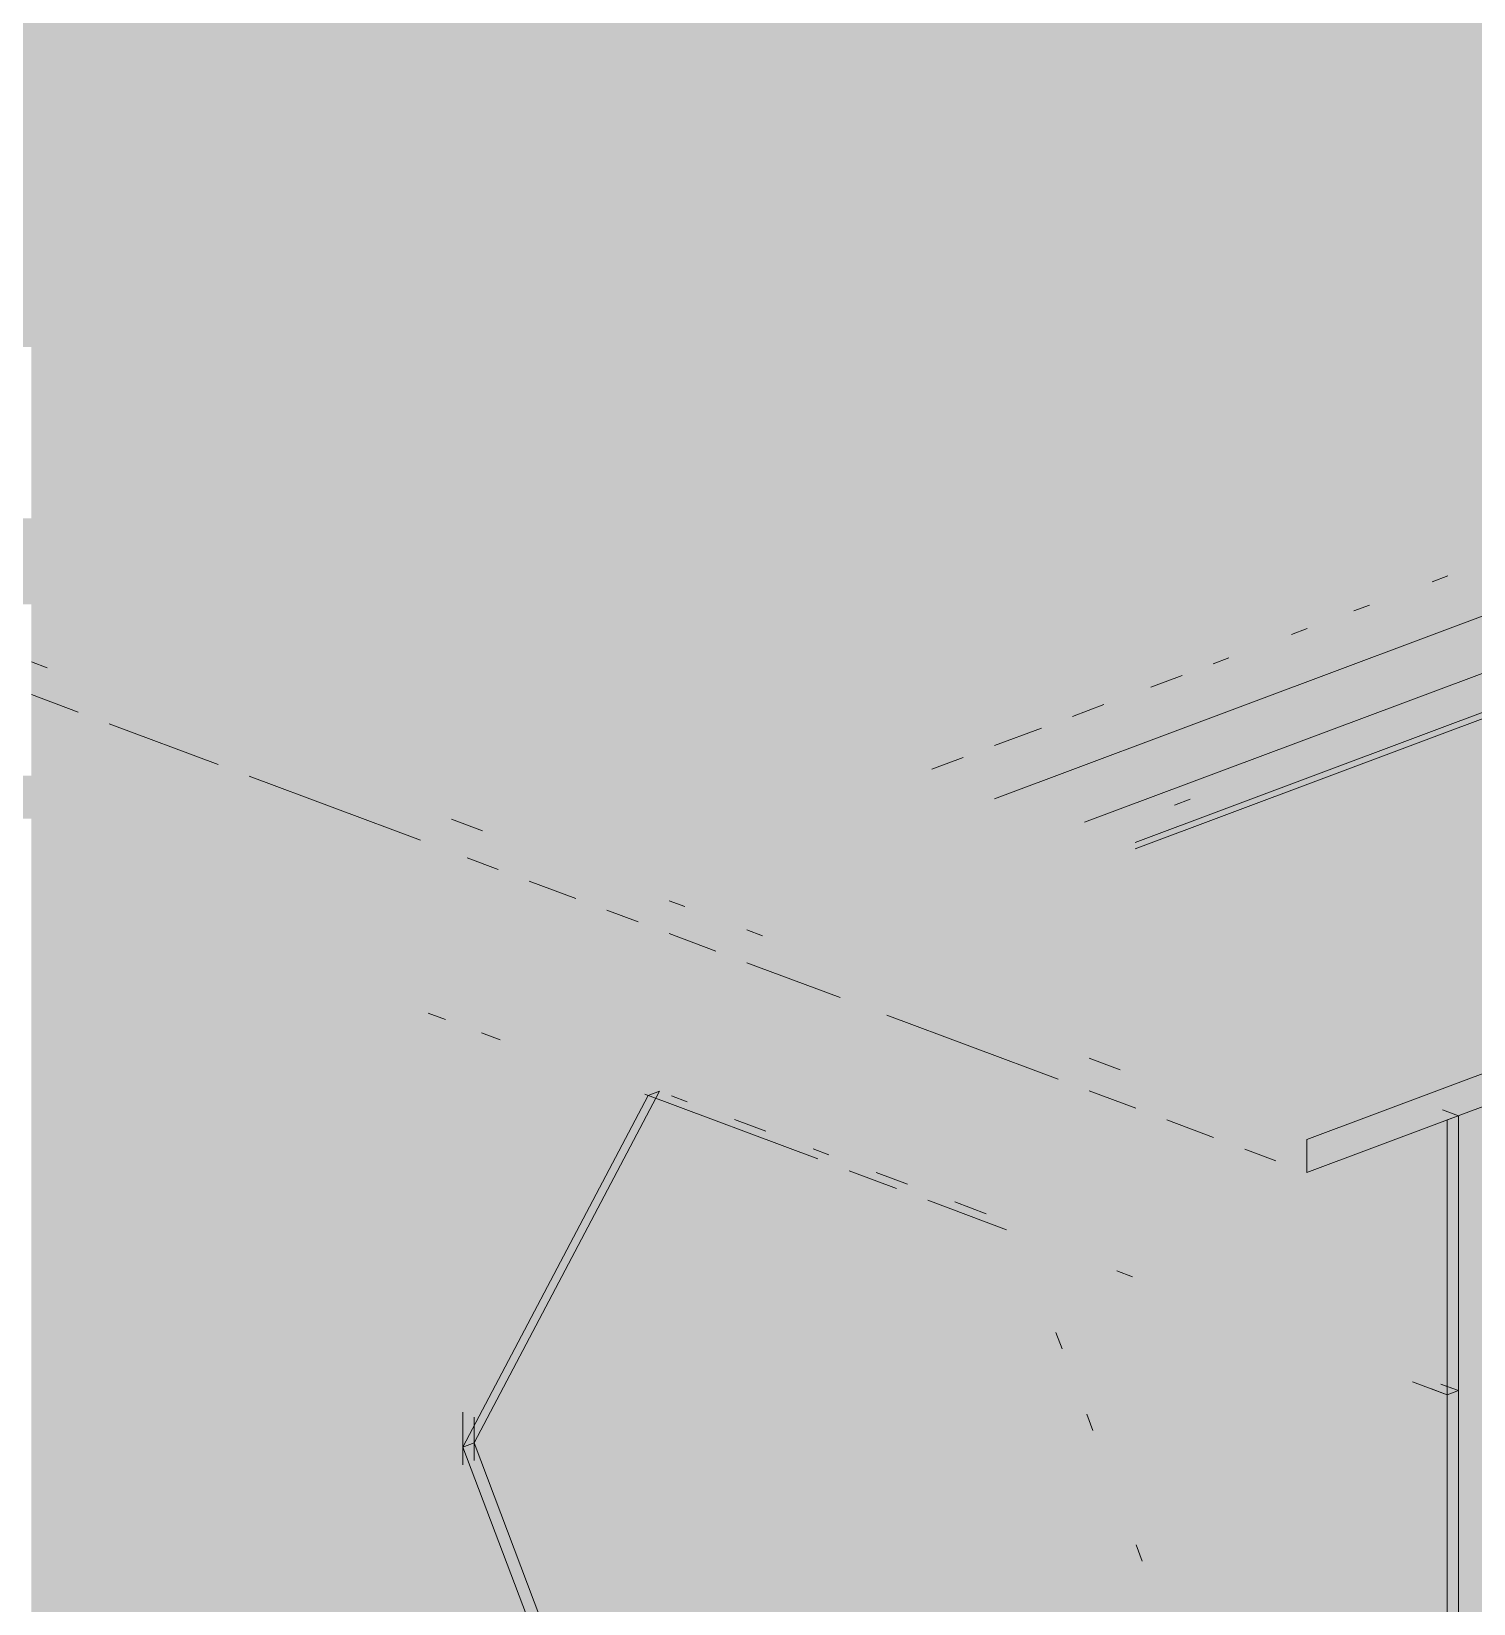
# Paper-space layout '03 3D Building and Roof' of a CAD drawing. Header units: millimetres. Extents: x 5 to 415, y 5 to 292.
# Drawn here: x 165.93 to 171.69, y 85.89 to 92.18 of the extents above; entities that cross this region are included whole.
import ezdxf

# ---------------------------------------------------------------- set-up
doc = ezdxf.new("R2010")
doc.units = ezdxf.units.MM
doc.layers.add('EXISTING', color=7, linetype='Continuous')
doc.layers.add('IMAGES', color=7, linetype='Continuous')

# ---------------------------------------------------------------- blocks, each defined once
blk = doc.blocks.new('SHEET_03')
at = {"layer": 'EXISTING', "color": 250, "lineweight": 9}
for p, q in [((169.7756, 89.1077), (177.461, 91.9867)), ((177.6961, 91.8464), (170.1357, 89.0142)), ((170.3379, 88.9331), (177.8983, 91.7652)), ((170.3379, 88.9076), (177.7733, 91.693)), ((171.5251, 89.9758), (171.5876, 89.9992)), ((171.2127, 89.8588), (171.2752, 89.8822)), ((170.9627, 89.7651), (171.0252, 89.7886)), ((165.926, 89.6554), (165.9882, 89.6321)), ((170.6503, 89.6481), (170.7128, 89.6715)), ((170.4004, 89.5545), (170.5254, 89.6013)), ((166.1126, 89.4544), (165.926, 89.5243)), ((170.088, 89.4375), (170.2129, 89.4843)), ((166.6722, 89.2448), (166.2369, 89.4078)), ((169.7756, 89.3204), (169.963, 89.3906)), ((169.5256, 89.2268), (169.6506, 89.2736)), ((167.4805, 88.942), (166.7965, 89.1982)), ((170.4958, 89.0825), (170.5583, 89.1059)), ((167.6048, 89.0265), (167.7292, 88.9799)), ((167.7914, 88.8255), (167.667, 88.8721)), ((168.1023, 88.709), (167.9157, 88.7789)), ((168.4753, 88.7004), (168.5375, 88.6771)), ((168.351, 88.6159), (168.2266, 88.6625)), ((168.6619, 88.4994), (168.4753, 88.5693)), ((168.7862, 88.5839), (168.8484, 88.5606)), ((169.1593, 88.3131), (168.7862, 88.4528)), ((167.5815, 88.2254), (167.512, 88.2514)), ((170.0298, 87.987), (169.3458, 88.2432)), ((171.0246, 87.7454), (172.1912, 88.1824)), ((167.799, 88.1439), (167.725, 88.1717)), ((170.1541, 88.0715), (170.2785, 88.0249)), ((172.1912, 88.0513), (171.0246, 87.6143)), ((168.436, 87.9386), (167.6954, 86.5327)), ((168.436, 87.9386), (168.3916, 87.922)), ((170.3407, 87.8705), (170.1541, 87.9404)), ((167.6509, 86.516), (168.3916, 87.922)), ((168.3773, 87.9273), (169.0693, 87.6681)), ((168.5476, 87.8968), (168.4847, 87.9204)), ((168.8621, 87.779), (168.7363, 87.8261)), ((170.6516, 87.7541), (170.465, 87.8239)), ((171.5672, 87.8647), (171.6301, 87.8411)), ((171.5857, 87.8245), (171.6301, 87.8411)), ((171.5857, 86.7254), (171.5857, 87.8245)), ((171.6301, 87.8411), (171.6301, 86.7421)), ((171.0246, 87.7454), (171.0246, 87.6143)), ((169.1138, 87.6847), (169.0509, 87.7083)), ((170.9003, 87.6609), (170.7759, 87.7075)), ((169.1951, 87.6209), (169.3839, 87.5502)), ((169.4283, 87.5669), (169.3025, 87.614)), ((169.5097, 87.5031), (169.8242, 87.3853)), ((169.7429, 87.4491), (169.617, 87.4962)), ((170.2646, 87.2203), (170.3275, 87.1967)), ((170.021, 86.9749), (170.0457, 86.9095)), ((171.5857, 86.7254), (171.4468, 86.7774)), ((171.5228, 86.749), (171.5857, 86.7254)), ((171.5607, 86.7681), (171.6301, 86.7421)), ((171.6301, 86.7421), (171.5672, 86.7656)), ((171.6301, 86.7421), (171.5857, 86.7254)), ((171.6301, 86.7421), (171.6301, 83.3753)), ((171.5857, 83.3587), (171.5857, 86.7254)), ((167.6509, 86.6563), (167.6509, 86.516)), ((167.6509, 86.4817), (167.6509, 86.6191)), ((167.6954, 86.6357), (167.6954, 86.4983)), ((170.1445, 86.6481), (170.1692, 86.5827)), ((167.6954, 86.5327), (167.6954, 86.6028)), ((167.6509, 86.516), (167.6954, 86.5327)), ((167.6509, 86.516), (167.6509, 86.4459)), ((168.3916, 84.5552), (167.6509, 86.516)), ((167.6954, 86.4625), (167.6954, 86.5327)), ((167.6954, 86.5327), (168.3866, 84.7026)), ((170.342, 86.1252), (170.3667, 86.0598))]:
    blk.add_line(p, q, dxfattribs=at)
at = {"layer": 'IMAGES', "color": 7}
for points in [[(162.3267, 92.1143), (175.8644, 92.1143), (162.3267, 92.2857), (175.8644, 92.2857)], [(162.6694, 91.9429), (175.8644, 91.9429), (162.6694, 92.1143), (175.8644, 92.1143)], [(163.0121, 91.7714), (175.3503, 91.7714), (163.0121, 91.9429), (175.3503, 91.9429)], [(163.6976, 91.6), (175.0076, 91.6), (163.6976, 91.7714), (175.0076, 91.7714)], [(164.2117, 91.4286), (174.6648, 91.4286), (164.2117, 91.6), (174.6648, 91.6)], [(164.3831, 91.2571), (174.1508, 91.2571), (164.3831, 91.4286), (174.1508, 91.4286)], [(164.8971, 91.0857), (173.6367, 91.0857), (164.8971, 91.2571), (173.6367, 91.2571)], [(165.5826, 90.9143), (173.2939, 90.9143), (165.5826, 91.0857), (173.2939, 91.0857)], [(165.9253, 90.7429), (172.7798, 90.7429), (165.9253, 90.9143), (172.7798, 90.9143)], [(165.9253, 90.5714), (166.0967, 90.5714), (165.9253, 90.7429), (166.0967, 90.7429)], [(166.0967, 90.5714), (166.268, 90.5714), (166.0967, 90.7429), (166.268, 90.7429)], [(166.268, 90.5714), (166.4394, 90.5714), (166.268, 90.7429), (166.4394, 90.7429)], [(166.4394, 90.5714), (172.2658, 90.5714), (166.4394, 90.7429), (172.2658, 90.7429)], [(165.9253, 90.4), (166.0967, 90.4), (165.9253, 90.5714), (166.0967, 90.5714)], [(166.0967, 90.4), (166.268, 90.4), (166.0967, 90.5714), (166.268, 90.5714)], [(166.268, 90.2286), (166.4394, 90.2286), (166.268, 90.5714), (166.4394, 90.5714)], [(166.4394, 90.4), (166.6108, 90.4), (166.4394, 90.5714), (166.6108, 90.5714)], [(166.6108, 90.4), (166.7821, 90.4), (166.6108, 90.5714), (166.7821, 90.5714)], [(166.7821, 90.4), (171.923, 90.4), (166.7821, 90.5714), (171.923, 90.5714)], [(165.9253, 90.2286), (166.268, 90.2286), (165.9253, 90.4), (166.268, 90.4)], [(166.4394, 90.2286), (166.6108, 90.2286), (166.4394, 90.4), (166.6108, 90.4)], [(166.6108, 90.2286), (166.7821, 90.2286), (166.6108, 90.4), (166.7821, 90.4)], [(166.7821, 90.2286), (166.9535, 90.2286), (166.7821, 90.4), (166.9535, 90.4)], [(166.9535, 90.2286), (167.1249, 90.2286), (166.9535, 90.4), (167.1249, 90.4)], [(167.1249, 90.2286), (167.2962, 90.2286), (167.1249, 90.4), (167.2962, 90.4)], [(167.2962, 90.2286), (171.4089, 90.2286), (167.2962, 90.4), (171.4089, 90.4)], [(171.4089, 90.2286), (171.7517, 90.2286), (171.4089, 90.4), (171.7517, 90.4)], [(165.2399, 90.0571), (166.268, 90.0571), (165.2399, 90.2286), (166.268, 90.2286)], [(166.268, 90.0571), (166.4394, 90.0571), (166.268, 90.2286), (166.4394, 90.2286)], [(166.4394, 90.0571), (166.6108, 90.0571), (166.4394, 90.2286), (166.6108, 90.2286)], [(166.6108, 90.0571), (166.7821, 90.0571), (166.6108, 90.2286), (166.7821, 90.2286)], [(166.7821, 90.0571), (166.9535, 90.0571), (166.7821, 90.2286), (166.9535, 90.2286)], [(166.9535, 90.0571), (167.1249, 90.0571), (166.9535, 90.2286), (167.1249, 90.2286)], [(167.1249, 90.0571), (167.2962, 90.0571), (167.1249, 90.2286), (167.2962, 90.2286)], [(167.2962, 90.0571), (167.639, 90.0571), (167.2962, 90.2286), (167.639, 90.2286)], [(167.639, 90.0571), (170.8949, 90.0571), (167.639, 90.2286), (170.8949, 90.2286)], [(170.8949, 90.0571), (171.0662, 90.0571), (170.8949, 90.2286), (171.0662, 90.2286)], [(171.0662, 90.0571), (171.2376, 90.0571), (171.0662, 90.2286), (171.2376, 90.2286)], [(171.2376, 90.0571), (171.4089, 90.0571), (171.2376, 90.2286), (171.4089, 90.2286)], [(171.4089, 90.0571), (171.5803, 90.0571), (171.4089, 90.2286), (171.5803, 90.2286)], [(171.5803, 90.0571), (171.7517, 90.0571), (171.5803, 90.2286), (171.7517, 90.2286)], [(165.754, 89.8857), (167.1249, 89.8857), (165.754, 90.0571), (167.1249, 90.0571)], [(167.1249, 89.8857), (167.2962, 89.8857), (167.1249, 90.0571), (167.2962, 90.0571)], [(167.2962, 89.8857), (167.4676, 89.8857), (167.2962, 90.0571), (167.4676, 90.0571)], [(167.4676, 89.8857), (167.8103, 89.8857), (167.4676, 90.0571), (167.8103, 90.0571)], [(167.8103, 89.8857), (167.9817, 89.8857), (167.8103, 90.0571), (167.9817, 90.0571)], [(167.9817, 89.8857), (168.153, 89.8857), (167.9817, 90.0571), (168.153, 90.0571)], [(168.153, 89.8857), (170.5521, 89.8857), (168.153, 90.0571), (170.5521, 90.0571)], [(170.5521, 89.8857), (170.8949, 89.8857), (170.5521, 90.0571), (170.8949, 90.0571)], [(170.8949, 89.8857), (171.0662, 89.8857), (170.8949, 90.0571), (171.0662, 90.0571)], [(171.0662, 89.7143), (171.4089, 89.7143), (171.0662, 90.0571), (171.4089, 90.0571)], [(171.4089, 89.7143), (171.5803, 89.7143), (171.4089, 90.0571), (171.5803, 90.0571)], [(171.5803, 89.8857), (171.7517, 89.8857), (171.5803, 90.0571), (171.7517, 90.0571)], [(165.9253, 89.7143), (166.0967, 89.7143), (165.9253, 89.8857), (166.0967, 89.8857)], [(166.0967, 89.7143), (166.268, 89.7143), (166.0967, 89.8857), (166.268, 89.8857)], [(166.268, 89.7143), (167.1249, 89.7143), (166.268, 89.8857), (167.1249, 89.8857)], [(167.1249, 89.7143), (167.2962, 89.7143), (167.1249, 89.8857), (167.2962, 89.8857)], [(167.2962, 89.7143), (167.8103, 89.7143), (167.2962, 89.8857), (167.8103, 89.8857)], [(167.8103, 89.7143), (167.9817, 89.7143), (167.8103, 89.8857), (167.9817, 89.8857)], [(167.9817, 89.7143), (168.153, 89.7143), (167.9817, 89.8857), (168.153, 89.8857)], [(168.153, 89.7143), (168.3244, 89.7143), (168.153, 89.8857), (168.3244, 89.8857)], [(168.3244, 89.7143), (168.4958, 89.7143), (168.3244, 89.8857), (168.4958, 89.8857)], [(168.4958, 89.5429), (168.6671, 89.5429), (168.4958, 89.8857), (168.6671, 89.8857)], [(168.6671, 89.7143), (168.8385, 89.7143), (168.6671, 89.8857), (168.8385, 89.8857)], [(168.8385, 89.7143), (170.038, 89.7143), (168.8385, 89.8857), (170.038, 89.8857)], [(170.038, 89.7143), (170.3808, 89.7143), (170.038, 89.8857), (170.3808, 89.8857)], [(170.3808, 89.5429), (170.5521, 89.5429), (170.3808, 89.8857), (170.5521, 89.8857)], [(170.5521, 89.7143), (170.7235, 89.7143), (170.5521, 89.8857), (170.7235, 89.8857)], [(170.7235, 89.7143), (170.8949, 89.7143), (170.7235, 89.8857), (170.8949, 89.8857)], [(170.8949, 89.7143), (171.0662, 89.7143), (170.8949, 89.8857), (171.0662, 89.8857)], [(171.5803, 89.7143), (171.923, 89.7143), (171.5803, 89.8857), (171.923, 89.8857)], [(165.9253, 89.5429), (166.268, 89.5429), (165.9253, 89.7143), (166.268, 89.7143)], [(166.268, 89.5429), (166.4394, 89.5429), (166.268, 89.7143), (166.4394, 89.7143)], [(166.4394, 89.5429), (166.6108, 89.5429), (166.4394, 89.7143), (166.6108, 89.7143)], [(166.6108, 89.5429), (167.9817, 89.5429), (166.6108, 89.7143), (167.9817, 89.7143)], [(167.9817, 89.5429), (168.3244, 89.5429), (167.9817, 89.7143), (168.3244, 89.7143)], [(168.3244, 89.5429), (168.4958, 89.5429), (168.3244, 89.7143), (168.4958, 89.7143)], [(168.6671, 89.3714), (168.8385, 89.3714), (168.6671, 89.7143), (168.8385, 89.7143)], [(168.8385, 89.5429), (169.0099, 89.5429), (168.8385, 89.7143), (169.0099, 89.7143)], [(169.0099, 89.5429), (169.1812, 89.5429), (169.0099, 89.7143), (169.1812, 89.7143)], [(169.1812, 89.5429), (169.3526, 89.5429), (169.1812, 89.7143), (169.3526, 89.7143)], [(169.3526, 89.5429), (169.6953, 89.5429), (169.3526, 89.7143), (169.6953, 89.7143)], [(169.6953, 89.5429), (169.8667, 89.5429), (169.6953, 89.7143), (169.8667, 89.7143)], [(169.8667, 89.5429), (170.038, 89.5429), (169.8667, 89.7143), (170.038, 89.7143)], [(170.038, 89.5429), (170.2094, 89.5429), (170.038, 89.7143), (170.2094, 89.7143)], [(170.2094, 89.5429), (170.3808, 89.5429), (170.2094, 89.7143), (170.3808, 89.7143)], [(170.5521, 89.5429), (170.7235, 89.5429), (170.5521, 89.7143), (170.7235, 89.7143)], [(170.7235, 89.5429), (170.8949, 89.5429), (170.7235, 89.7143), (170.8949, 89.7143)], [(170.8949, 89.5429), (171.0662, 89.5429), (170.8949, 89.7143), (171.0662, 89.7143)], [(171.0662, 89.5429), (171.923, 89.5429), (171.0662, 89.7143), (171.923, 89.7143)], [(165.9253, 89.3714), (166.268, 89.3714), (165.9253, 89.5429), (166.268, 89.5429)], [(166.268, 89.3714), (166.4394, 89.3714), (166.268, 89.5429), (166.4394, 89.5429)], [(166.4394, 89.3714), (166.6108, 89.3714), (166.4394, 89.5429), (166.6108, 89.5429)], [(166.6108, 89.3714), (166.7821, 89.3714), (166.6108, 89.5429), (166.7821, 89.5429)], [(166.7821, 89.3714), (166.9535, 89.3714), (166.7821, 89.5429), (166.9535, 89.5429)], [(166.9535, 89.3714), (167.1249, 89.3714), (166.9535, 89.5429), (167.1249, 89.5429)], [(167.1249, 89.3714), (167.9817, 89.3714), (167.1249, 89.5429), (167.9817, 89.5429)], [(167.9817, 89.3714), (168.153, 89.3714), (167.9817, 89.5429), (168.153, 89.5429)], [(168.153, 89.3714), (168.3244, 89.3714), (168.153, 89.5429), (168.3244, 89.5429)], [(168.3244, 89.3714), (168.4958, 89.3714), (168.3244, 89.5429), (168.4958, 89.5429)], [(168.4958, 89.3714), (168.6671, 89.3714), (168.4958, 89.5429), (168.6671, 89.5429)], [(168.8385, 89.3714), (169.0099, 89.3714), (168.8385, 89.5429), (169.0099, 89.5429)], [(169.0099, 89.3714), (169.1812, 89.3714), (169.0099, 89.5429), (169.1812, 89.5429)], [(169.1812, 89.2), (169.3526, 89.2), (169.1812, 89.5429), (169.3526, 89.5429)], [(169.3526, 89.3714), (169.5239, 89.3714), (169.3526, 89.5429), (169.5239, 89.5429)], [(169.5239, 89.3714), (169.6953, 89.3714), (169.5239, 89.5429), (169.6953, 89.5429)], [(169.6953, 89.3714), (169.8667, 89.3714), (169.6953, 89.5429), (169.8667, 89.5429)], [(169.8667, 89.3714), (170.038, 89.3714), (169.8667, 89.5429), (170.038, 89.5429)], [(170.038, 89.3714), (170.2094, 89.3714), (170.038, 89.5429), (170.2094, 89.5429)], [(170.2094, 89.3714), (170.3808, 89.3714), (170.2094, 89.5429), (170.3808, 89.5429)], [(170.3808, 89.3714), (170.5521, 89.3714), (170.3808, 89.5429), (170.5521, 89.5429)], [(170.5521, 89.3714), (171.2376, 89.3714), (170.5521, 89.5429), (171.2376, 89.5429)], [(171.2376, 89.3714), (171.7517, 89.3714), (171.2376, 89.5429), (171.7517, 89.5429)], [(165.9253, 89.2), (166.0967, 89.2), (165.9253, 89.3714), (166.0967, 89.3714)], [(166.0967, 89.2), (166.268, 89.2), (166.0967, 89.3714), (166.268, 89.3714)], [(166.268, 89.2), (166.4394, 89.2), (166.268, 89.3714), (166.4394, 89.3714)], [(166.4394, 89.2), (166.6108, 89.2), (166.4394, 89.3714), (166.6108, 89.3714)], [(166.6108, 89.2), (166.7821, 89.2), (166.6108, 89.3714), (166.7821, 89.3714)], [(166.7821, 89.2), (166.9535, 89.2), (166.7821, 89.3714), (166.9535, 89.3714)], [(166.9535, 89.2), (167.1249, 89.2), (166.9535, 89.3714), (167.1249, 89.3714)], [(167.1249, 89.2), (167.2962, 89.2), (167.1249, 89.3714), (167.2962, 89.3714)], [(167.2962, 89.2), (167.8103, 89.2), (167.2962, 89.3714), (167.8103, 89.3714)], [(167.8103, 89.2), (168.6671, 89.2), (167.8103, 89.3714), (168.6671, 89.3714)], [(168.6671, 89.2), (168.8385, 89.2), (168.6671, 89.3714), (168.8385, 89.3714)], [(168.8385, 89.2), (169.1812, 89.2), (168.8385, 89.3714), (169.1812, 89.3714)], [(169.3526, 89.2), (169.5239, 89.2), (169.3526, 89.3714), (169.5239, 89.3714)], [(169.5239, 89.2), (169.8667, 89.2), (169.5239, 89.3714), (169.8667, 89.3714)], [(169.8667, 89.2), (170.2094, 89.2), (169.8667, 89.3714), (170.2094, 89.3714)], [(170.2094, 89.2), (170.5521, 89.2), (170.2094, 89.3714), (170.5521, 89.3714)], [(170.5521, 89.2), (170.7235, 89.2), (170.5521, 89.3714), (170.7235, 89.3714)], [(170.7235, 89.2), (170.8949, 89.2), (170.7235, 89.3714), (170.8949, 89.3714)], [(170.8949, 89.2), (171.0662, 89.2), (170.8949, 89.3714), (171.0662, 89.3714)], [(171.0662, 89.2), (171.5803, 89.2), (171.0662, 89.3714), (171.5803, 89.3714)], [(171.5803, 89.2), (171.7517, 89.2), (171.5803, 89.3714), (171.7517, 89.3714)], [(165.754, 89.0286), (166.268, 89.0286), (165.754, 89.2), (166.268, 89.2)], [(166.268, 89.0286), (166.4394, 89.0286), (166.268, 89.2), (166.4394, 89.2)], [(166.4394, 89.0286), (166.7821, 89.0286), (166.4394, 89.2), (166.7821, 89.2)], [(166.7821, 89.0286), (167.2962, 89.0286), (166.7821, 89.2), (167.2962, 89.2)], [(167.2962, 89.0286), (167.4676, 89.0286), (167.2962, 89.2), (167.4676, 89.2)], [(167.4676, 89.0286), (167.639, 89.0286), (167.4676, 89.2), (167.639, 89.2)], [(167.639, 89.0286), (167.8103, 89.0286), (167.639, 89.2), (167.8103, 89.2)], [(167.8103, 89.0286), (169.1812, 89.0286), (167.8103, 89.2), (169.1812, 89.2)], [(169.1812, 89.0286), (169.3526, 89.0286), (169.1812, 89.2), (169.3526, 89.2)], [(169.3526, 89.0286), (169.5239, 89.0286), (169.3526, 89.2), (169.5239, 89.2)], [(169.5239, 89.0286), (169.6953, 89.0286), (169.5239, 89.2), (169.6953, 89.2)], [(169.6953, 89.0286), (170.3808, 89.0286), (169.6953, 89.2), (170.3808, 89.2)], [(170.3808, 89.0286), (171.2376, 89.0286), (170.3808, 89.2), (171.2376, 89.2)], [(171.2376, 89.0286), (171.4089, 89.0286), (171.2376, 89.2), (171.4089, 89.2)], [(171.4089, 89.0286), (171.5803, 89.0286), (171.4089, 89.2), (171.5803, 89.2)], [(171.5803, 89.0286), (171.923, 89.0286), (171.5803, 89.2), (171.923, 89.2)], [(165.9253, 88.8571), (166.0967, 88.8571), (165.9253, 89.0286), (166.0967, 89.0286)], [(166.0967, 88.8571), (166.4394, 88.8571), (166.0967, 89.0286), (166.4394, 89.0286)], [(166.4394, 88.8571), (166.7821, 88.8571), (166.4394, 89.0286), (166.7821, 89.0286)], [(166.7821, 88.8571), (166.9535, 88.8571), (166.7821, 89.0286), (166.9535, 89.0286)], [(166.9535, 88.8571), (167.1249, 88.8571), (166.9535, 89.0286), (167.1249, 89.0286)], [(167.1249, 88.8571), (167.4676, 88.8571), (167.1249, 89.0286), (167.4676, 89.0286)], [(167.4676, 88.8571), (167.639, 88.8571), (167.4676, 89.0286), (167.639, 89.0286)], [(167.639, 88.8571), (167.8103, 88.8571), (167.639, 89.0286), (167.8103, 89.0286)], [(167.8103, 88.8571), (167.9817, 88.8571), (167.8103, 89.0286), (167.9817, 89.0286)], [(167.9817, 88.8571), (168.153, 88.8571), (167.9817, 89.0286), (168.153, 89.0286)], [(168.153, 88.8571), (168.3244, 88.8571), (168.153, 89.0286), (168.3244, 89.0286)], [(168.3244, 88.8571), (168.4958, 88.8571), (168.3244, 89.0286), (168.4958, 89.0286)], [(168.4958, 88.8571), (169.5239, 88.8571), (168.4958, 89.0286), (169.5239, 89.0286)], [(169.5239, 88.8571), (169.6953, 88.8571), (169.5239, 89.0286), (169.6953, 89.0286)], [(169.6953, 88.8571), (170.038, 88.8571), (169.6953, 89.0286), (170.038, 89.0286)], [(170.038, 88.8571), (170.2094, 88.8571), (170.038, 89.0286), (170.2094, 89.0286)], [(170.2094, 88.8571), (170.7235, 88.8571), (170.2094, 89.0286), (170.7235, 89.0286)], [(170.7235, 88.8571), (170.8949, 88.8571), (170.7235, 89.0286), (170.8949, 89.0286)], [(170.8949, 88.6857), (171.0662, 88.6857), (170.8949, 89.0286), (171.0662, 89.0286)], [(171.0662, 88.8571), (171.4089, 88.8571), (171.0662, 89.0286), (171.4089, 89.0286)], [(171.4089, 88.8571), (171.5803, 88.8571), (171.4089, 89.0286), (171.5803, 89.0286)], [(171.5803, 88.8571), (184.6039, 88.8571), (171.5803, 89.0286), (184.6039, 89.0286)], [(165.9253, 88.6857), (166.0967, 88.6857), (165.9253, 88.8571), (166.0967, 88.8571)], [(166.0967, 88.5143), (166.268, 88.5143), (166.0967, 88.8571), (166.268, 88.8571)], [(166.268, 88.6857), (166.4394, 88.6857), (166.268, 88.8571), (166.4394, 88.8571)], [(166.4394, 88.6857), (166.6108, 88.6857), (166.4394, 88.8571), (166.6108, 88.8571)], [(166.6108, 88.6857), (167.1249, 88.6857), (166.6108, 88.8571), (167.1249, 88.8571)], [(167.1249, 88.6857), (167.2962, 88.6857), (167.1249, 88.8571), (167.2962, 88.8571)], [(167.2962, 88.6857), (167.4676, 88.6857), (167.2962, 88.8571), (167.4676, 88.8571)], [(167.4676, 88.6857), (167.639, 88.6857), (167.4676, 88.8571), (167.639, 88.8571)], [(167.639, 88.6857), (167.9817, 88.6857), (167.639, 88.8571), (167.9817, 88.8571)], [(167.9817, 88.6857), (168.153, 88.6857), (167.9817, 88.8571), (168.153, 88.8571)], [(168.153, 88.5143), (168.3244, 88.5143), (168.153, 88.8571), (168.3244, 88.8571)], [(168.3244, 88.6857), (168.4958, 88.6857), (168.3244, 88.8571), (168.4958, 88.8571)], [(168.4958, 88.6857), (168.6671, 88.6857), (168.4958, 88.8571), (168.6671, 88.8571)], [(168.6671, 88.6857), (168.8385, 88.6857), (168.6671, 88.8571), (168.8385, 88.8571)], [(168.8385, 88.6857), (169.0099, 88.6857), (168.8385, 88.8571), (169.0099, 88.8571)], [(169.0099, 88.6857), (170.038, 88.6857), (169.0099, 88.8571), (170.038, 88.8571)], [(170.038, 88.6857), (170.2094, 88.6857), (170.038, 88.8571), (170.2094, 88.8571)], [(170.2094, 88.6857), (170.3808, 88.6857), (170.2094, 88.8571), (170.3808, 88.8571)], [(170.3808, 88.6857), (170.5521, 88.6857), (170.3808, 88.8571), (170.5521, 88.8571)], [(170.5521, 88.6857), (170.7235, 88.6857), (170.5521, 88.8571), (170.7235, 88.8571)], [(170.7235, 88.6857), (170.8949, 88.6857), (170.7235, 88.8571), (170.8949, 88.8571)], [(171.0662, 88.6857), (171.5803, 88.6857), (171.0662, 88.8571), (171.5803, 88.8571)], [(171.5803, 88.6857), (185.118, 88.6857), (171.5803, 88.8571), (185.118, 88.8571)], [(165.9253, 88.5143), (166.0967, 88.5143), (165.9253, 88.6857), (166.0967, 88.6857)], [(166.268, 88.5143), (166.4394, 88.5143), (166.268, 88.6857), (166.4394, 88.6857)], [(166.4394, 88.5143), (166.6108, 88.5143), (166.4394, 88.6857), (166.6108, 88.6857)], [(166.6108, 88.5143), (166.9535, 88.5143), (166.6108, 88.6857), (166.9535, 88.6857)], [(166.9535, 88.5143), (167.2962, 88.5143), (166.9535, 88.6857), (167.2962, 88.6857)], [(167.2962, 88.5143), (167.639, 88.5143), (167.2962, 88.6857), (167.639, 88.6857)], [(167.639, 88.5143), (167.8103, 88.5143), (167.639, 88.6857), (167.8103, 88.6857)], [(167.8103, 88.5143), (167.9817, 88.5143), (167.8103, 88.6857), (167.9817, 88.6857)], [(167.9817, 88.5143), (168.153, 88.5143), (167.9817, 88.6857), (168.153, 88.6857)], [(168.3244, 88.5143), (168.8385, 88.5143), (168.3244, 88.6857), (168.8385, 88.6857)], [(168.8385, 88.5143), (169.0099, 88.5143), (168.8385, 88.6857), (169.0099, 88.6857)], [(169.0099, 88.5143), (170.2094, 88.5143), (169.0099, 88.6857), (170.2094, 88.6857)], [(170.2094, 88.5143), (170.5521, 88.5143), (170.2094, 88.6857), (170.5521, 88.6857)], [(170.5521, 88.5143), (170.7235, 88.5143), (170.5521, 88.6857), (170.7235, 88.6857)], [(170.7235, 88.5143), (170.8949, 88.5143), (170.7235, 88.6857), (170.8949, 88.6857)], [(170.8949, 88.5143), (171.0662, 88.5143), (170.8949, 88.6857), (171.0662, 88.6857)], [(171.0662, 88.5143), (171.2376, 88.5143), (171.0662, 88.6857), (171.2376, 88.6857)], [(171.2376, 88.5143), (171.4089, 88.5143), (171.2376, 88.6857), (171.4089, 88.6857)], [(171.4089, 88.3429), (171.5803, 88.3429), (171.4089, 88.6857), (171.5803, 88.6857)], [(171.5803, 88.5143), (171.923, 88.5143), (171.5803, 88.6857), (171.923, 88.6857)], [(165.9253, 85.7714), (166.0967, 85.7714), (165.9253, 88.5143), (166.0967, 88.5143)], [(166.0967, 88.3429), (166.268, 88.3429), (166.0967, 88.5143), (166.268, 88.5143)], [(166.268, 88.3429), (166.4394, 88.3429), (166.268, 88.5143), (166.4394, 88.5143)], [(166.4394, 88.3429), (166.6108, 88.3429), (166.4394, 88.5143), (166.6108, 88.5143)], [(166.6108, 88.3429), (166.7821, 88.3429), (166.6108, 88.5143), (166.7821, 88.5143)], [(166.7821, 88.3429), (167.1249, 88.3429), (166.7821, 88.5143), (167.1249, 88.5143)], [(167.1249, 88.1714), (167.2962, 88.1714), (167.1249, 88.5143), (167.2962, 88.5143)], [(167.2962, 88.3429), (167.4676, 88.3429), (167.2962, 88.5143), (167.4676, 88.5143)], [(167.4676, 88.3429), (167.639, 88.3429), (167.4676, 88.5143), (167.639, 88.5143)], [(167.639, 88.3429), (167.9817, 88.3429), (167.639, 88.5143), (167.9817, 88.5143)], [(167.9817, 88.3429), (168.153, 88.3429), (167.9817, 88.5143), (168.153, 88.5143)], [(168.153, 88.3429), (168.3244, 88.3429), (168.153, 88.5143), (168.3244, 88.5143)], [(168.3244, 88.3429), (168.4958, 88.3429), (168.3244, 88.5143), (168.4958, 88.5143)], [(168.4958, 88.3429), (168.8385, 88.3429), (168.4958, 88.5143), (168.8385, 88.5143)], [(168.8385, 88.3429), (169.0099, 88.3429), (168.8385, 88.5143), (169.0099, 88.5143)], [(169.0099, 88.1714), (169.1812, 88.1714), (169.0099, 88.5143), (169.1812, 88.5143)], [(169.1812, 88.3429), (169.3526, 88.3429), (169.1812, 88.5143), (169.3526, 88.5143)], [(169.3526, 88.3429), (169.8667, 88.3429), (169.3526, 88.5143), (169.8667, 88.5143)], [(169.8667, 88.3429), (170.8949, 88.3429), (169.8667, 88.5143), (170.8949, 88.5143)], [(170.8949, 88.3429), (171.0662, 88.3429), (170.8949, 88.5143), (171.0662, 88.5143)], [(171.0662, 88.3429), (171.2376, 88.3429), (171.0662, 88.5143), (171.2376, 88.5143)], [(171.2376, 88.3429), (171.4089, 88.3429), (171.2376, 88.5143), (171.4089, 88.5143)], [(171.5803, 88.3429), (171.7517, 88.3429), (171.5803, 88.5143), (171.7517, 88.5143)], [(166.0967, 88.1714), (166.6108, 88.1714), (166.0967, 88.3429), (166.6108, 88.3429)], [(166.6108, 88.1714), (166.9535, 88.1714), (166.6108, 88.3429), (166.9535, 88.3429)], [(166.9535, 88.1714), (167.1249, 88.1714), (166.9535, 88.3429), (167.1249, 88.3429)], [(167.2962, 88.1714), (167.4676, 88.1714), (167.2962, 88.3429), (167.4676, 88.3429)], [(167.4676, 88.1714), (167.8103, 88.1714), (167.4676, 88.3429), (167.8103, 88.3429)], [(167.8103, 88.1714), (167.9817, 88.1714), (167.8103, 88.3429), (167.9817, 88.3429)], [(167.9817, 88.1714), (168.4958, 88.1714), (167.9817, 88.3429), (168.4958, 88.3429)], [(168.4958, 88.1714), (168.6671, 88.1714), (168.4958, 88.3429), (168.6671, 88.3429)], [(168.6671, 88.1714), (168.8385, 88.1714), (168.6671, 88.3429), (168.8385, 88.3429)], [(168.8385, 88.1714), (169.0099, 88.1714), (168.8385, 88.3429), (169.0099, 88.3429)], [(169.1812, 88.1714), (169.3526, 88.1714), (169.1812, 88.3429), (169.3526, 88.3429)], [(169.3526, 88.1714), (169.5239, 88.1714), (169.3526, 88.3429), (169.5239, 88.3429)], [(169.5239, 88.1714), (169.6953, 88.1714), (169.5239, 88.3429), (169.6953, 88.3429)], [(169.6953, 88.1714), (169.8667, 88.1714), (169.6953, 88.3429), (169.8667, 88.3429)], [(169.8667, 88.1714), (170.038, 88.1714), (169.8667, 88.3429), (170.038, 88.3429)], [(170.038, 88.1714), (170.2094, 88.1714), (170.038, 88.3429), (170.2094, 88.3429)], [(170.2094, 88.1714), (170.3808, 88.1714), (170.2094, 88.3429), (170.3808, 88.3429)], [(170.3808, 88.1714), (171.4089, 88.1714), (170.3808, 88.3429), (171.4089, 88.3429)], [(171.4089, 88), (171.5803, 88), (171.4089, 88.3429), (171.5803, 88.3429)], [(171.5803, 88.1714), (171.923, 88.1714), (171.5803, 88.3429), (171.923, 88.3429)], [(166.0967, 88), (166.9535, 88), (166.0967, 88.1714), (166.9535, 88.1714)], [(166.9535, 88), (167.2962, 88), (166.9535, 88.1714), (167.2962, 88.1714)], [(167.2962, 88), (167.4676, 88), (167.2962, 88.1714), (167.4676, 88.1714)], [(167.4676, 88), (167.9817, 88), (167.4676, 88.1714), (167.9817, 88.1714)], [(167.9817, 88), (168.153, 88), (167.9817, 88.1714), (168.153, 88.1714)], [(168.153, 88), (168.3244, 88), (168.153, 88.1714), (168.3244, 88.1714)], [(168.3244, 88), (168.6671, 88), (168.3244, 88.1714), (168.6671, 88.1714)], [(168.6671, 88), (168.8385, 88), (168.6671, 88.1714), (168.8385, 88.1714)], [(168.8385, 88), (169.1812, 88), (168.8385, 88.1714), (169.1812, 88.1714)], [(169.1812, 88), (169.3526, 88), (169.1812, 88.1714), (169.3526, 88.1714)], [(169.3526, 88), (169.5239, 88), (169.3526, 88.1714), (169.5239, 88.1714)], [(169.5239, 88), (169.6953, 88), (169.5239, 88.1714), (169.6953, 88.1714)], [(169.6953, 88), (169.8667, 88), (169.6953, 88.1714), (169.8667, 88.1714)], [(169.8667, 87.8286), (170.038, 87.8286), (169.8667, 88.1714), (170.038, 88.1714)], [(170.038, 87.8286), (170.2094, 87.8286), (170.038, 88.1714), (170.2094, 88.1714)], [(170.2094, 88), (170.3808, 88), (170.2094, 88.1714), (170.3808, 88.1714)], [(170.3808, 88), (170.5521, 88), (170.3808, 88.1714), (170.5521, 88.1714)], [(170.5521, 88), (170.8949, 88), (170.5521, 88.1714), (170.8949, 88.1714)], [(170.8949, 88), (171.2376, 88), (170.8949, 88.1714), (171.2376, 88.1714)], [(171.2376, 88), (171.4089, 88), (171.2376, 88.1714), (171.4089, 88.1714)], [(171.5803, 88), (171.7517, 88), (171.5803, 88.1714), (171.7517, 88.1714)], [(166.0967, 87.8286), (167.4676, 87.8286), (166.0967, 88), (167.4676, 88)], [(167.4676, 87.8286), (167.639, 87.8286), (167.4676, 88), (167.639, 88)], [(167.639, 87.8286), (167.8103, 87.8286), (167.639, 88), (167.8103, 88)], [(167.8103, 87.8286), (167.9817, 87.8286), (167.8103, 88), (167.9817, 88)], [(167.9817, 87.8286), (168.153, 87.8286), (167.9817, 88), (168.153, 88)], [(168.153, 87.8286), (168.3244, 87.8286), (168.153, 88), (168.3244, 88)], [(168.3244, 87.8286), (168.6671, 87.8286), (168.3244, 88), (168.6671, 88)], [(168.6671, 87.8286), (168.8385, 87.8286), (168.6671, 88), (168.8385, 88)], [(168.8385, 87.8286), (169.1812, 87.8286), (168.8385, 88), (169.1812, 88)], [(169.1812, 87.8286), (169.3526, 87.8286), (169.1812, 88), (169.3526, 88)], [(169.3526, 87.8286), (169.5239, 87.8286), (169.3526, 88), (169.5239, 88)], [(169.5239, 87.8286), (169.8667, 87.8286), (169.5239, 88), (169.8667, 88)], [(170.2094, 87.8286), (170.3808, 87.8286), (170.2094, 88), (170.3808, 88)], [(170.3808, 87.8286), (170.5521, 87.8286), (170.3808, 88), (170.5521, 88)], [(170.5521, 87.8286), (170.8949, 87.8286), (170.5521, 88), (170.8949, 88)], [(170.8949, 87.8286), (171.0662, 87.8286), (170.8949, 88), (171.0662, 88)], [(171.0662, 87.8286), (171.2376, 87.8286), (171.0662, 88), (171.2376, 88)], [(171.2376, 87.8286), (171.4089, 87.8286), (171.2376, 88), (171.4089, 88)], [(171.4089, 87.8286), (171.5803, 87.8286), (171.4089, 88), (171.5803, 88)], [(171.5803, 87.8286), (171.7517, 87.8286), (171.5803, 88), (171.7517, 88)], [(166.0967, 87.6571), (167.8103, 87.6571), (166.0967, 87.8286), (167.8103, 87.8286)], [(167.8103, 87.6571), (167.9817, 87.6571), (167.8103, 87.8286), (167.9817, 87.8286)], [(167.9817, 87.4857), (168.153, 87.4857), (167.9817, 87.8286), (168.153, 87.8286)], [(168.153, 87.6571), (168.3244, 87.6571), (168.153, 87.8286), (168.3244, 87.8286)], [(168.3244, 87.6571), (168.4958, 87.6571), (168.3244, 87.8286), (168.4958, 87.8286)], [(168.4958, 87.6571), (168.6671, 87.6571), (168.4958, 87.8286), (168.6671, 87.8286)], [(168.6671, 87.6571), (168.8385, 87.6571), (168.6671, 87.8286), (168.8385, 87.8286)], [(168.8385, 87.4857), (169.0099, 87.4857), (168.8385, 87.8286), (169.0099, 87.8286)], [(169.0099, 87.6571), (169.1812, 87.6571), (169.0099, 87.8286), (169.1812, 87.8286)], [(169.1812, 87.6571), (169.5239, 87.6571), (169.1812, 87.8286), (169.5239, 87.8286)], [(169.5239, 87.6571), (169.8667, 87.6571), (169.5239, 87.8286), (169.8667, 87.8286)], [(169.8667, 87.6571), (170.2094, 87.6571), (169.8667, 87.8286), (170.2094, 87.8286)], [(170.2094, 87.6571), (170.3808, 87.6571), (170.2094, 87.8286), (170.3808, 87.8286)], [(170.3808, 87.6571), (170.5521, 87.6571), (170.3808, 87.8286), (170.5521, 87.8286)], [(170.5521, 87.6571), (170.8949, 87.6571), (170.5521, 87.8286), (170.8949, 87.8286)], [(170.8949, 87.4857), (171.0662, 87.4857), (170.8949, 87.8286), (171.0662, 87.8286)], [(171.0662, 87.6571), (171.4089, 87.6571), (171.0662, 87.8286), (171.4089, 87.8286)], [(171.4089, 87.6571), (171.7517, 87.6571), (171.4089, 87.8286), (171.7517, 87.8286)], [(166.0967, 87.4857), (167.9817, 87.4857), (166.0967, 87.6571), (167.9817, 87.6571)], [(168.153, 87.4857), (168.4958, 87.4857), (168.153, 87.6571), (168.4958, 87.6571)], [(168.4958, 87.4857), (168.6671, 87.4857), (168.4958, 87.6571), (168.6671, 87.6571)], [(168.6671, 87.4857), (168.8385, 87.4857), (168.6671, 87.6571), (168.8385, 87.6571)], [(169.0099, 87.4857), (169.1812, 87.4857), (169.0099, 87.6571), (169.1812, 87.6571)], [(169.1812, 87.4857), (169.3526, 87.4857), (169.1812, 87.6571), (169.3526, 87.6571)], [(169.3526, 87.4857), (169.5239, 87.4857), (169.3526, 87.6571), (169.5239, 87.6571)], [(169.5239, 87.4857), (169.6953, 87.4857), (169.5239, 87.6571), (169.6953, 87.6571)], [(169.6953, 87.4857), (169.8667, 87.4857), (169.6953, 87.6571), (169.8667, 87.6571)], [(169.8667, 87.4857), (170.038, 87.4857), (169.8667, 87.6571), (170.038, 87.6571)], [(170.038, 87.4857), (170.2094, 87.4857), (170.038, 87.6571), (170.2094, 87.6571)], [(170.2094, 87.3143), (170.3808, 87.3143), (170.2094, 87.6571), (170.3808, 87.6571)], [(170.3808, 87.4857), (170.7235, 87.4857), (170.3808, 87.6571), (170.7235, 87.6571)], [(170.7235, 87.4857), (170.8949, 87.4857), (170.7235, 87.6571), (170.8949, 87.6571)], [(171.0662, 87.4857), (171.2376, 87.4857), (171.0662, 87.6571), (171.2376, 87.6571)], [(171.2376, 87.4857), (171.4089, 87.4857), (171.2376, 87.6571), (171.4089, 87.6571)], [(171.4089, 87.1429), (171.5803, 87.1429), (171.4089, 87.6571), (171.5803, 87.6571)], [(171.5803, 82.6857), (171.7517, 82.6857), (171.5803, 87.6571), (171.7517, 87.6571)], [(166.0967, 87.1429), (167.8103, 87.1429), (166.0967, 87.4857), (167.8103, 87.4857)], [(167.8103, 87.1429), (167.9817, 87.1429), (167.8103, 87.4857), (167.9817, 87.4857)], [(167.9817, 87.3143), (168.153, 87.3143), (167.9817, 87.4857), (168.153, 87.4857)], [(168.153, 87.3143), (168.3244, 87.3143), (168.153, 87.4857), (168.3244, 87.4857)], [(168.3244, 87.3143), (168.4958, 87.3143), (168.3244, 87.4857), (168.4958, 87.4857)], [(168.4958, 87.3143), (168.6671, 87.3143), (168.4958, 87.4857), (168.6671, 87.4857)], [(168.6671, 87.3143), (168.8385, 87.3143), (168.6671, 87.4857), (168.8385, 87.4857)], [(168.8385, 87.3143), (169.1812, 87.3143), (168.8385, 87.4857), (169.1812, 87.4857)], [(169.1812, 87.3143), (169.5239, 87.3143), (169.1812, 87.4857), (169.5239, 87.4857)], [(169.5239, 87.3143), (169.6953, 87.3143), (169.5239, 87.4857), (169.6953, 87.4857)], [(169.6953, 87.3143), (169.8667, 87.3143), (169.6953, 87.4857), (169.8667, 87.4857)], [(169.8667, 87.3143), (170.038, 87.3143), (169.8667, 87.4857), (170.038, 87.4857)], [(170.038, 87.3143), (170.2094, 87.3143), (170.038, 87.4857), (170.2094, 87.4857)], [(170.3808, 87.3143), (170.7235, 87.3143), (170.3808, 87.4857), (170.7235, 87.4857)], [(170.7235, 87.3143), (170.8949, 87.3143), (170.7235, 87.4857), (170.8949, 87.4857)], [(170.8949, 87.3143), (171.0662, 87.3143), (170.8949, 87.4857), (171.0662, 87.4857)], [(171.0662, 87.3143), (171.2376, 87.3143), (171.0662, 87.4857), (171.2376, 87.4857)], [(171.2376, 87.3143), (171.4089, 87.3143), (171.2376, 87.4857), (171.4089, 87.4857)], [(167.9817, 87.1429), (168.153, 87.1429), (167.9817, 87.3143), (168.153, 87.3143)], [(168.153, 87.1429), (168.3244, 87.1429), (168.153, 87.3143), (168.3244, 87.3143)], [(168.3244, 87.1429), (168.4958, 87.1429), (168.3244, 87.3143), (168.4958, 87.3143)], [(168.4958, 87.1429), (169.1812, 87.1429), (168.4958, 87.3143), (169.1812, 87.3143)], [(169.1812, 87.1429), (169.5239, 87.1429), (169.1812, 87.3143), (169.5239, 87.3143)], [(169.5239, 87.1429), (169.6953, 87.1429), (169.5239, 87.3143), (169.6953, 87.3143)], [(169.6953, 87.1429), (169.8667, 87.1429), (169.6953, 87.3143), (169.8667, 87.3143)], [(169.8667, 86.9714), (170.038, 86.9714), (169.8667, 87.3143), (170.038, 87.3143)], [(170.038, 87.1429), (170.2094, 87.1429), (170.038, 87.3143), (170.2094, 87.3143)], [(170.2094, 87.1429), (170.3808, 87.1429), (170.2094, 87.3143), (170.3808, 87.3143)], [(170.3808, 87.1429), (170.5521, 87.1429), (170.3808, 87.3143), (170.5521, 87.3143)], [(170.5521, 87.1429), (170.7235, 87.1429), (170.5521, 87.3143), (170.7235, 87.3143)], [(170.7235, 87.1429), (170.8949, 87.1429), (170.7235, 87.3143), (170.8949, 87.3143)], [(170.8949, 87.1429), (171.0662, 87.1429), (170.8949, 87.3143), (171.0662, 87.3143)], [(171.0662, 87.1429), (171.2376, 87.1429), (171.0662, 87.3143), (171.2376, 87.3143)], [(171.2376, 87.1429), (171.4089, 87.1429), (171.2376, 87.3143), (171.4089, 87.3143)], [(166.0967, 86.8), (167.639, 86.8), (166.0967, 87.1429), (167.639, 87.1429)], [(167.639, 86.9714), (167.8103, 86.9714), (167.639, 87.1429), (167.8103, 87.1429)], [(167.8103, 86.9714), (167.9817, 86.9714), (167.8103, 87.1429), (167.9817, 87.1429)], [(167.9817, 86.9714), (168.153, 86.9714), (167.9817, 87.1429), (168.153, 87.1429)], [(168.153, 86.9714), (168.3244, 86.9714), (168.153, 87.1429), (168.3244, 87.1429)], [(168.3244, 86.8), (169.6953, 86.8), (168.3244, 87.1429), (169.6953, 87.1429)], [(169.6953, 86.8), (169.8667, 86.8), (169.6953, 87.1429), (169.8667, 87.1429)], [(170.038, 86.9714), (170.2094, 86.9714), (170.038, 87.1429), (170.2094, 87.1429)], [(170.2094, 86.9714), (170.3808, 86.9714), (170.2094, 87.1429), (170.3808, 87.1429)], [(170.3808, 86.9714), (170.5521, 86.9714), (170.3808, 87.1429), (170.5521, 87.1429)], [(170.5521, 86.9714), (170.7235, 86.9714), (170.5521, 87.1429), (170.7235, 87.1429)], [(170.7235, 86.9714), (170.8949, 86.9714), (170.7235, 87.1429), (170.8949, 87.1429)], [(170.8949, 86.9714), (171.2376, 86.9714), (170.8949, 87.1429), (171.2376, 87.1429)], [(171.2376, 86.9714), (171.4089, 86.9714), (171.2376, 87.1429), (171.4089, 87.1429)], [(171.4089, 86.9714), (171.5803, 86.9714), (171.4089, 87.1429), (171.5803, 87.1429)], [(167.639, 86.8), (167.8103, 86.8), (167.639, 86.9714), (167.8103, 86.9714)], [(167.8103, 86.8), (167.9817, 86.8), (167.8103, 86.9714), (167.9817, 86.9714)], [(167.9817, 86.8), (168.153, 86.8), (167.9817, 86.9714), (168.153, 86.9714)], [(168.153, 86.8), (168.3244, 86.8), (168.153, 86.9714), (168.3244, 86.9714)], [(169.8667, 86.8), (170.2094, 86.8), (169.8667, 86.9714), (170.2094, 86.9714)], [(170.2094, 86.8), (170.5521, 86.8), (170.2094, 86.9714), (170.5521, 86.9714)], [(170.5521, 86.8), (170.7235, 86.8), (170.5521, 86.9714), (170.7235, 86.9714)], [(170.7235, 86.8), (170.8949, 86.8), (170.7235, 86.9714), (170.8949, 86.9714)], [(170.8949, 86.8), (171.0662, 86.8), (170.8949, 86.9714), (171.0662, 86.9714)], [(171.0662, 86.8), (171.2376, 86.8), (171.0662, 86.9714), (171.2376, 86.9714)], [(171.2376, 86.8), (171.4089, 86.8), (171.2376, 86.9714), (171.4089, 86.9714)], [(171.4089, 86.8), (171.5803, 86.8), (171.4089, 86.9714), (171.5803, 86.9714)], [(166.0967, 85.9429), (167.4676, 85.9429), (166.0967, 86.8), (167.4676, 86.8)], [(167.4676, 86.1143), (167.639, 86.1143), (167.4676, 86.8), (167.639, 86.8)], [(167.639, 86.6286), (167.8103, 86.6286), (167.639, 86.8), (167.8103, 86.8)], [(167.8103, 86.6286), (167.9817, 86.6286), (167.8103, 86.8), (167.9817, 86.8)], [(167.9817, 86.6286), (168.153, 86.6286), (167.9817, 86.8), (168.153, 86.8)], [(168.153, 86.6286), (168.3244, 86.6286), (168.153, 86.8), (168.3244, 86.8)], [(168.3244, 86.6286), (169.8667, 86.6286), (168.3244, 86.8), (169.8667, 86.8)], [(169.8667, 86.6286), (170.038, 86.6286), (169.8667, 86.8), (170.038, 86.8)], [(170.038, 86.6286), (170.2094, 86.6286), (170.038, 86.8), (170.2094, 86.8)], [(170.2094, 86.6286), (170.3808, 86.6286), (170.2094, 86.8), (170.3808, 86.8)], [(170.3808, 86.6286), (170.5521, 86.6286), (170.3808, 86.8), (170.5521, 86.8)], [(170.5521, 86.6286), (170.8949, 86.6286), (170.5521, 86.8), (170.8949, 86.8)], [(170.8949, 86.6286), (171.0662, 86.6286), (170.8949, 86.8), (171.0662, 86.8)], [(171.0662, 86.6286), (171.2376, 86.6286), (171.0662, 86.8), (171.2376, 86.8)], [(171.2376, 86.6286), (171.5803, 86.6286), (171.2376, 86.8), (171.5803, 86.8)], [(167.639, 86.2857), (167.8103, 86.2857), (167.639, 86.6286), (167.8103, 86.6286)], [(167.8103, 86.2857), (167.9817, 86.2857), (167.8103, 86.6286), (167.9817, 86.6286)], [(167.9817, 86.2857), (168.153, 86.2857), (167.9817, 86.6286), (168.153, 86.6286)], [(168.153, 86.4571), (169.8667, 86.4571), (168.153, 86.6286), (169.8667, 86.6286)], [(169.8667, 86.4571), (170.038, 86.4571), (169.8667, 86.6286), (170.038, 86.6286)], [(170.038, 86.4571), (170.2094, 86.4571), (170.038, 86.6286), (170.2094, 86.6286)], [(170.2094, 86.2857), (170.3808, 86.2857), (170.2094, 86.6286), (170.3808, 86.6286)], [(170.3808, 86.1143), (170.5521, 86.1143), (170.3808, 86.6286), (170.5521, 86.6286)], [(170.5521, 86.4571), (171.0662, 86.4571), (170.5521, 86.6286), (171.0662, 86.6286)], [(171.0662, 86.4571), (171.2376, 86.4571), (171.0662, 86.6286), (171.2376, 86.6286)], [(171.2376, 86.4571), (171.4089, 86.4571), (171.2376, 86.6286), (171.4089, 86.6286)], [(171.4089, 86.4571), (171.5803, 86.4571), (171.4089, 86.6286), (171.5803, 86.6286)], [(168.153, 86.2857), (170.2094, 86.2857), (168.153, 86.4571), (170.2094, 86.4571)], [(170.5521, 86.2857), (171.5803, 86.2857), (170.5521, 86.4571), (171.5803, 86.4571)], [(167.639, 86.1143), (167.8103, 86.1143), (167.639, 86.2857), (167.8103, 86.2857)], [(167.8103, 85.9429), (167.9817, 85.9429), (167.8103, 86.2857), (167.9817, 86.2857)], [(167.9817, 86.1143), (168.153, 86.1143), (167.9817, 86.2857), (168.153, 86.2857)], [(168.153, 85.7714), (168.3244, 85.7714), (168.153, 86.2857), (168.3244, 86.2857)], [(168.3244, 85.9429), (170.038, 85.9429), (168.3244, 86.2857), (170.038, 86.2857)], [(170.038, 86.1143), (170.2094, 86.1143), (170.038, 86.2857), (170.2094, 86.2857)], [(170.2094, 86.1143), (170.3808, 86.1143), (170.2094, 86.2857), (170.3808, 86.2857)], [(170.5521, 86.1143), (171.4089, 86.1143), (170.5521, 86.2857), (171.4089, 86.2857)], [(171.4089, 83.7143), (171.5803, 83.7143), (171.4089, 86.2857), (171.5803, 86.2857)], [(167.4676, 85.9429), (167.639, 85.9429), (167.4676, 86.1143), (167.639, 86.1143)], [(167.639, 85.9429), (167.8103, 85.9429), (167.639, 86.1143), (167.8103, 86.1143)], [(167.9817, 85.9429), (168.153, 85.9429), (167.9817, 86.1143), (168.153, 86.1143)], [(170.038, 85.9429), (170.2094, 85.9429), (170.038, 86.1143), (170.2094, 86.1143)], [(170.2094, 85.9429), (170.3808, 85.9429), (170.2094, 86.1143), (170.3808, 86.1143)], [(170.3808, 85.9429), (170.5521, 85.9429), (170.3808, 86.1143), (170.5521, 86.1143)], [(170.5521, 85.9429), (170.7235, 85.9429), (170.5521, 86.1143), (170.7235, 86.1143)], [(170.7235, 85.9429), (171.4089, 85.9429), (170.7235, 86.1143), (171.4089, 86.1143)], [(166.0967, 85.7714), (167.639, 85.7714), (166.0967, 85.9429), (167.639, 85.9429)], [(167.639, 85.6), (167.8103, 85.6), (167.639, 85.9429), (167.8103, 85.9429)], [(167.8103, 85.7714), (168.153, 85.7714), (167.8103, 85.9429), (168.153, 85.9429)], [(168.3244, 85.6), (170.2094, 85.6), (168.3244, 85.9429), (170.2094, 85.9429)], [(170.2094, 85.7714), (170.3808, 85.7714), (170.2094, 85.9429), (170.3808, 85.9429)], [(170.3808, 85.7714), (170.5521, 85.7714), (170.3808, 85.9429), (170.5521, 85.9429)], [(170.5521, 85.7714), (171.4089, 85.7714), (170.5521, 85.9429), (171.4089, 85.9429)]]:
    blk.add_solid(points, dxfattribs=at)

psp = doc.layouts.new('03 3D Building and Roof')

# ---------------------------------------------------------------- block references
psp.add_blockref('SHEET_03', (0, 0))

doc.saveas('drawing.dxf')
